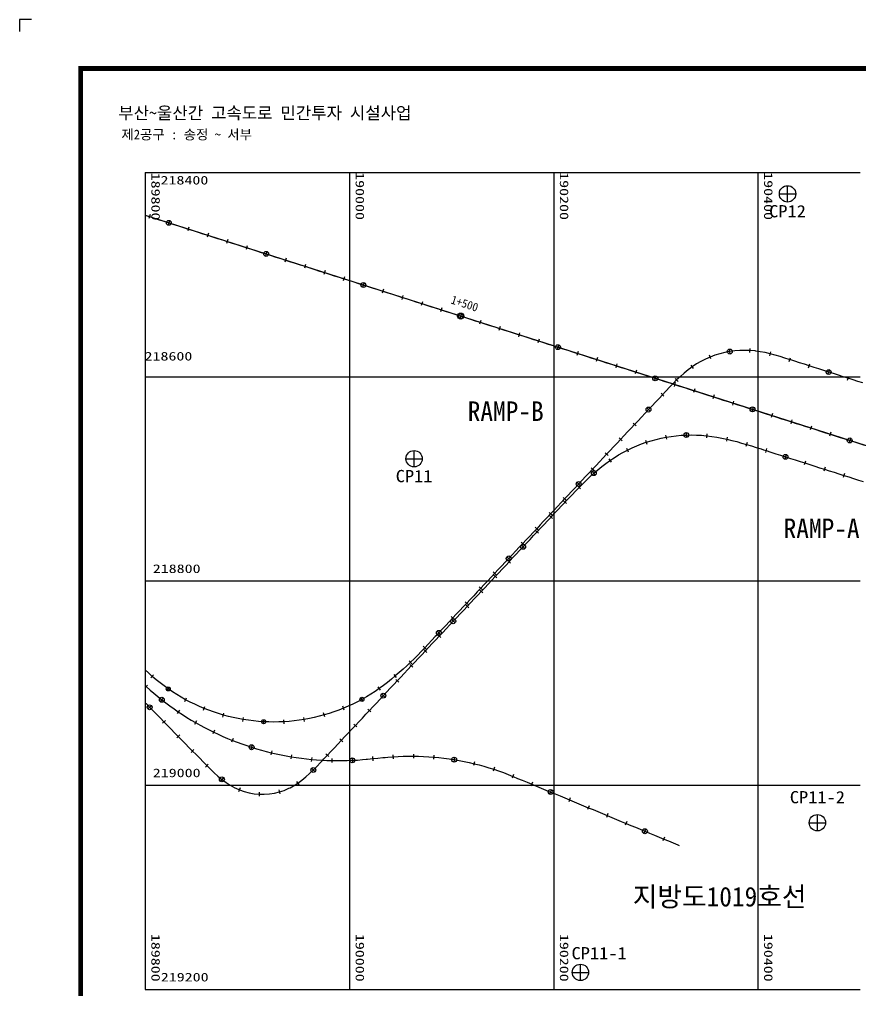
# Model space of a CAD drawing. Header units: millimetres. Extents: x 3683 to 4524, y 883 to 1477.
# Drawn here: x 3683.2 to 4026, y 1081.4 to 1477.3 of the extents above; entities that cross this region are included whole.
import ezdxf
from ezdxf.enums import TextEntityAlignment as Align

# ---------------------------------------------------------------- set-up
doc = ezdxf.new("R2010")
doc.units = ezdxf.units.MM
for name, color, linetype in [('CA-ALGN-CNTL', 2, 'Continuous'), ('CA-ALGN-STSM', 2, 'Continuous'), ('CA-ALGN-TEXT', 3, 'Continuous'), ('CA-TEXT', 3, 'Continuous'), ('CV-GRID-LINE', 1, 'Continuous'), ('CV-GRID-TEXT', 4, 'Continuous'), ('CV-MASR-TEXT', 3, 'Continuous'), ('CV-SURV-SYMB', 3, 'Continuous'), ('CV-SURV-TEXT', 3, 'Continuous'), ('CX-BORD', 3, 'Continuous'), ('CX-BORD-LIN1', 4, 'Continuous'), ('CX-BORD-LIN2', 3, 'Continuous'), ('CX-BORD-TEX2', 7, 'Continuous'), ('CX-BORD-TEX3', 6, 'Continuous'), ('CX-MISC', 2, 'Continuous')]:
    doc.layers.add(name, color=color, linetype=linetype)
doc.styles.add('RP2', font='DotumChe.ttf')
doc.styles.add('SEKO', font='DotumChe.ttf')
doc.styles.add('TB_TEXT', font='DotumChe.ttf')
doc.styles.add('TB_WBTXT', font='H2GTRE.TTF')
doc.styles.add('TB_WMTXT', font='DotumChe.ttf')

# ---------------------------------------------------------------- blocks, each defined once
blk = doc.blocks.new('CXBLKA1-KHCA')
at = {"layer": 'CX-BORD-LIN1', "const_width": 2}
blk.add_lwpolyline([(796, 0), (0, 0), (0, 554), (796, 554)], close=True, dxfattribs=at)
at = {"layer": 'CX-MISC'}
blk.add_lwpolyline([(-20, 574), (-25, 574), (-25, 569)], dxfattribs=at)
at = {"layer": 'CX-BORD-LIN1', "style": 'TB_TEXT'}
for tag, height, p in [('TR_RNUM4', 3, (285.11, 26.64)), ('TR_RDAT4', 3.5, (317.5, 27)), ('TR_DGN4', 3.5, (459.12, 27)), ('TR_CHK4', 3.5, (499.12, 27)), ('TR_APP4', 3.5, (539.12, 27)), ('TR_RNUM3', 3, (285.11, 20.64)), ('TR_RDAT3', 3.5, (317.5, 21)), ('TR_DGN3', 3.5, (459.12, 21)), ('TR_CHK3', 3.5, (499.12, 21)), ('TR_APP3', 3.5, (539.12, 21)), ('TR_RNUM2', 3, (285.11, 14.64)), ('TR_RDAT2', 3.5, (317.5, 15)), ('TR_DGN2', 3.5, (459.12, 15)), ('TR_CHK2', 3.5, (499.12, 15)), ('TR_APP2', 3.5, (539.12, 15)), ('TR_RNUM1', 3, (285.11, 8.64)), ('TR_RDAT1', 3.5, (317.5, 9)), ('TR_DGN1', 3.5, (459.12, 9)), ('TR_CHK1', 3.5, (499.12, 9)), ('TR_APP1', 3.5, (539.12, 9))]:
    blk.add_attdef(tag, text='', height=height, dxfattribs=at).set_placement(p, align=Align.MIDDLE_CENTER)
for tag, p in [('TR_RCON4', (342.3, 27)), ('TR_RCON3', (342.3, 21)), ('TR_RCON2', (342.3, 15)), ('TR_RCON1', (342.3, 9))]:
    blk.add_attdef(tag, text='', height=3.5, dxfattribs=at).set_placement(p, align=Align.MIDDLE_LEFT)
at = {"layer": 'CX-BORD-LIN2', "style": 'TB_TEXT'}
blk.add_attdef('TD_VERSION', text='', height=3, rotation=90, dxfattribs=at).set_placement((800.5, 48.01), align=Align.MIDDLE_CENTER)
at = {"layer": 'CX-BORD-TEX2', "style": 'TB_WMTXT'}
for tag, height, p in [('TB_CNAME', 5, (15.34, 531.83)), ('TB_CSCOP', 4, (16.63, 523.83))]:
    blk.add_attdef(tag, text='', height=height, dxfattribs=at).set_placement(p, align=Align.BOTTOM_LEFT)
at = {"layer": 'CX-BORD-TEX2', "style": 'TB_WBTXT'}
for tag, height, p in [('TB_MTITIL', 10, (398, 533.33)), ('TB_STITL', 7, (398, 518.33))]:
    blk.add_attdef(tag, text='', height=height, dxfattribs=at).set_placement(p, align=Align.MIDDLE_CENTER)
at = {"layer": 'CX-BORD-TEX3', "style": 'TB_TEXT'}
for tag, height, p in [('TD_DCOMP', 4.5, (217.5, 25)), ('TD_CSECT', 4.5, (611, 25)), ('TD_CDIST', 4.5, (656, 25)), ('TD_DNAME_TOP', 4.5, (755, 25)), ('TD_DNAME_MAIN', 4.5, (755, 19.01)), ('TD_CCOMP', 4.5, (217.5, 15)), ('TD_HSCAL', 4.5, (626.7, 15.24)), ('TD_VSCAL', 4.5, (655.78, 15.24)), ('TD_DNAME_BOT', 3, (755, 13.65)), ('TD_CNAME', 5, (65, 5.75)), ('TD_FIELD', 4.5, (182.5, 5.53)), ('TD_CSTEP', 4.5, (253.24, 5.53)), ('TD_DWGCODE', 4.5, (641, 5.39)), ('TD_DWGNO', 4.5, (755, 5.39))]:
    blk.add_attdef(tag, text='', height=height, dxfattribs=at).set_placement(p, align=Align.MIDDLE_CENTER)

msp = doc.modelspace()

# ---------------------------------------------------------------- linework, layer by layer
at = {"layer": 'CA-ALGN-CNTL', "linetype": 'Continuous'}
msp.add_line((3734.56, 1397.39), (4484.56, 1157.65), dxfattribs=at)
at = {"layer": 'CA-ALGN-CNTL'}
for points in [[(3734.56, 1397.39), (3736.25, 1396.86), (3738.23, 1396.22), (3740.22, 1395.59), (3742.2, 1394.95), (3744.18, 1394.32), (3746.17, 1393.68), (3748.15, 1393.05), (3750.14, 1392.42), (3752.12, 1391.78), (3754.11, 1391.15), (3756.09, 1390.51), (3758.08, 1389.88), (3760.06, 1389.24), (3762.04, 1388.61), (3764.03, 1387.97), (3766.01, 1387.34), (3768, 1386.71), (3769.98, 1386.07), (3771.97, 1385.44), (3773.95, 1384.8), (3775.94, 1384.17), (3777.92, 1383.53), (3779.9, 1382.9), (3781.89, 1382.27), (3783.87, 1381.63), (3785.86, 1381), (3787.84, 1380.36), (3789.83, 1379.73), (3791.81, 1379.09), (3793.79, 1378.46), (3795.78, 1377.83), (3797.76, 1377.19), (3799.75, 1376.56), (3801.73, 1375.92), (3803.72, 1375.29), (3805.7, 1374.65), (3807.69, 1374.02), (3809.67, 1373.39), (3811.65, 1372.75), (3813.64, 1372.12), (3815.62, 1371.48), (3817.61, 1370.85), (3819.59, 1370.21), (3821.58, 1369.58), (3823.56, 1368.94), (3825.55, 1368.31), (3827.53, 1367.68), (3829.51, 1367.04), (3831.5, 1366.41), (3833.48, 1365.77), (3835.47, 1365.14), (3837.45, 1364.5), (3839.44, 1363.87), (3841.42, 1363.24), (3843.41, 1362.6), (3845.39, 1361.97), (3847.37, 1361.33), (3849.36, 1360.7), (3851.34, 1360.06), (3853.33, 1359.43), (3855.31, 1358.8), (3857.3, 1358.16), (3859.28, 1357.53), (3861.26, 1356.89), (3863.25, 1356.26), (3865.23, 1355.62), (3867.22, 1354.99), (3869.2, 1354.36), (3871.19, 1353.72), (3873.17, 1353.09), (3875.16, 1352.45), (3877.14, 1351.82), (3879.12, 1351.18), (3881.11, 1350.55), (3883.09, 1349.91), (3885.08, 1349.28), (3887.06, 1348.65), (3889.05, 1348.01), (3891.03, 1347.38), (3893.02, 1346.74), (3895, 1346.11), (3896.98, 1345.47), (3898.97, 1344.84), (3900.95, 1344.21), (3902.94, 1343.57), (3904.92, 1342.94), (3906.91, 1342.3), (3908.89, 1341.67), (3910.88, 1341.03), (3912.86, 1340.4), (3914.84, 1339.77), (3916.83, 1339.13), (3918.81, 1338.5), (3920.8, 1337.86), (3922.78, 1337.23), (3924.77, 1336.59), (3926.75, 1335.96), (3928.73, 1335.33), (3930.72, 1334.69), (3932.7, 1334.06), (3934.69, 1333.42), (3936.67, 1332.79), (3938.66, 1332.15), (3940.64, 1331.52), (3942.63, 1330.88), (3944.61, 1330.25), (3946.59, 1329.62), (3948.58, 1328.98), (3950.56, 1328.35), (3952.55, 1327.71), (3954.53, 1327.08), (3956.52, 1326.44), (3958.5, 1325.81), (3960.49, 1325.18), (3962.47, 1324.54), (3964.45, 1323.91), (3966.44, 1323.27), (3968.42, 1322.64), (3970.41, 1322), (3972.39, 1321.37), (3974.38, 1320.74), (3976.36, 1320.1), (3978.35, 1319.47), (3980.33, 1318.83), (3982.31, 1318.2), (3984.3, 1317.56), (3986.28, 1316.93), (3988.27, 1316.29), (3990.25, 1315.66), (3992.24, 1315.03), (3994.22, 1314.39), (3996.21, 1313.76), (3998.19, 1313.12), (4000.17, 1312.49), (4002.16, 1311.85), (4004.14, 1311.22), (4006.13, 1310.59), (4008.11, 1309.95), (4010.1, 1309.32), (4012.08, 1308.68), (4014.06, 1308.05), (4016.05, 1307.41), (4018.03, 1306.78), (4020.02, 1306.15), (4022, 1305.51), (4023.99, 1304.88), (4025.97, 1304.24), (4027.96, 1303.61)], [(4027.31, 1328.97), (4025.33, 1329.6), (4023.34, 1330.24), (4021.36, 1330.87), (4019.38, 1331.5), (4017.39, 1332.14), (4015.41, 1332.77), (4013.42, 1333.41), (4011.44, 1334.04), (4009.45, 1334.68), (4007.47, 1335.31), (4005.48, 1335.94), (4003.5, 1336.58), (4001.52, 1337.21), (3999.53, 1337.85), (3997.55, 1338.48), (3997.27, 1338.57), (3995.56, 1339.11), (3993.57, 1339.73), (3991.57, 1340.32), (3989.56, 1340.86), (3987.53, 1341.34), (3985.49, 1341.73), (3983.71, 1341.99), (3983.43, 1342.03), (3981.35, 1342.21), (3979.27, 1342.27), (3977.19, 1342.22), (3975.11, 1342.06), (3973.05, 1341.78), (3971, 1341.38), (3968.98, 1340.88), (3966.99, 1340.26), (3965.04, 1339.53), (3963.13, 1338.69), (3961.27, 1337.75), (3959.47, 1336.71), (3957.73, 1335.57), (3957.03, 1335.07), (3956.05, 1334.34), (3954.44, 1333.02), (3952.88, 1331.63), (3951.37, 1330.19), (3949.9, 1328.72), (3948.46, 1327.21), (3947.03, 1325.7), (3946.84, 1325.5), (3945.6, 1324.18), (3944.18, 1322.66), (3942.75, 1321.14), (3941.33, 1319.62), (3939.9, 1318.11), (3938.47, 1316.59), (3937.05, 1315.07), (3935.62, 1313.55), (3934.19, 1312.03), (3932.77, 1310.51), (3931.34, 1308.99), (3929.92, 1307.48), (3928.49, 1305.96), (3927.06, 1304.44), (3925.64, 1302.92), (3924.21, 1301.4), (3922.79, 1299.88), (3921.36, 1298.36), (3919.93, 1296.84), (3918.51, 1295.33), (3917.08, 1293.81), (3915.65, 1292.29), (3914.23, 1290.77), (3912.8, 1289.25), (3911.38, 1287.73), (3909.95, 1286.21), (3908.52, 1284.7), (3907.1, 1283.18), (3905.67, 1281.66), (3904.24, 1280.14), (3902.82, 1278.62), (3901.39, 1277.1), (3899.97, 1275.58), (3898.54, 1274.07), (3897.11, 1272.55), (3895.69, 1271.03), (3894.26, 1269.51), (3892.84, 1267.99), (3891.41, 1266.47), (3889.98, 1264.95), (3888.56, 1263.43), (3887.13, 1261.92), (3885.7, 1260.4), (3884.28, 1258.88), (3882.85, 1257.36), (3881.43, 1255.84), (3880, 1254.32), (3878.57, 1252.8), (3877.15, 1251.29), (3875.72, 1249.77), (3874.29, 1248.25), (3872.87, 1246.73), (3871.44, 1245.21), (3870.02, 1243.69), (3868.59, 1242.17), (3867.16, 1240.65), (3865.74, 1239.14), (3864.31, 1237.62), (3862.89, 1236.1), (3861.46, 1234.58), (3860.03, 1233.06), (3858.61, 1231.54), (3857.18, 1230.02), (3855.75, 1228.51), (3854.33, 1226.99), (3853.38, 1225.98), (3852.9, 1225.47), (3851.48, 1223.95), (3850.04, 1222.44), (3848.61, 1220.93), (3847.16, 1219.43), (3845.71, 1217.94), (3844.23, 1216.46), (3842.75, 1215), (3841.24, 1213.56), (3839.72, 1212.14), (3838.17, 1210.75), (3836.59, 1209.39), (3834.99, 1208.05), (3833.37, 1206.75), (3831.71, 1205.49), (3830.02, 1204.27), (3828.88, 1203.49), (3828.3, 1203.1), (3826.55, 1201.97), (3824.76, 1200.89), (3822.95, 1199.86), (3821.11, 1198.89), (3819.25, 1197.96), (3817.35, 1197.09), (3815.44, 1196.27), (3813.5, 1195.5), (3811.54, 1194.79), (3809.57, 1194.13), (3807.57, 1193.53), (3805.56, 1192.98), (3803.54, 1192.49), (3801.5, 1192.06), (3799.45, 1191.68), (3797.39, 1191.36), (3795.33, 1191.09), (3793.25, 1190.89), (3791.18, 1190.74), (3789.1, 1190.65), (3787.01, 1190.61), (3784.93, 1190.64), (3782.85, 1190.72), (3780.77, 1190.86), (3778.7, 1191.06), (3776.63, 1191.32), (3774.57, 1191.63), (3772.52, 1192), (3770.48, 1192.43), (3768.45, 1192.91), (3766.44, 1193.45), (3764.44, 1194.05), (3762.46, 1194.7), (3760.5, 1195.4), (3758.56, 1196.16), (3756.65, 1196.97), (3754.75, 1197.84), (3752.88, 1198.76), (3751.04, 1199.73), (3749.22, 1200.75), (3747.44, 1201.82), (3745.68, 1202.94), (3743.95, 1204.11), (3742.26, 1205.32), (3740.6, 1206.59), (3738.98, 1207.89), (3737.4, 1209.25), (3735.85, 1210.64), (3734.56, 1211.87)], [(3734.56, 1198.45), (3734.88, 1198.12), (3736.34, 1196.63), (3737.8, 1195.15), (3739.26, 1193.66), (3740.72, 1192.17), (3742.18, 1190.68), (3743.63, 1189.2), (3745.09, 1187.71), (3746.55, 1186.22), (3748.01, 1184.73), (3749.47, 1183.25), (3750.93, 1181.76), (3752.39, 1180.27), (3753.84, 1178.78), (3755.3, 1177.3), (3756.76, 1175.81), (3758.12, 1174.42), (3758.22, 1174.32), (3759.68, 1172.84), (3761.16, 1171.37), (3762.67, 1169.93), (3764.22, 1168.54), (3765.82, 1167.21), (3767.5, 1165.97), (3769.24, 1164.83), (3771.06, 1163.81), (3771.55, 1163.57), (3772.95, 1162.95), (3774.91, 1162.24), (3776.92, 1161.71), (3778.97, 1161.34), (3781.05, 1161.14), (3783.13, 1161.11), (3785.21, 1161.26), (3787.27, 1161.58), (3789.29, 1162.08), (3791.27, 1162.73), (3793.18, 1163.56), (3793.69, 1163.81), (3795.02, 1164.53), (3796.78, 1165.64), (3798.46, 1166.87), (3800.08, 1168.19), (3801.62, 1169.58), (3803.12, 1171.03), (3804.58, 1172.52), (3806.02, 1174.03), (3806.89, 1174.95), (3807.45, 1175.54), (3808.87, 1177.06), (3810.3, 1178.58), (3811.72, 1180.1), (3813.15, 1181.62), (3814.58, 1183.14), (3816, 1184.66), (3817.43, 1186.17), (3818.86, 1187.69), (3820.28, 1189.21), (3821.71, 1190.73), (3823.13, 1192.25), (3824.56, 1193.77), (3825.99, 1195.29), (3827.41, 1196.8), (3828.84, 1198.32), (3830.27, 1199.84), (3831.69, 1201.36), (3833.12, 1202.88), (3834.54, 1204.4), (3835.97, 1205.92), (3837.4, 1207.44), (3838.82, 1208.95), (3840.25, 1210.47), (3841.67, 1211.99), (3843.1, 1213.51), (3844.53, 1215.03), (3845.95, 1216.55), (3847.38, 1218.07), (3848.81, 1219.58), (3850.23, 1221.1), (3851.66, 1222.62), (3853.08, 1224.14), (3854.51, 1225.66), (3855.94, 1227.18), (3857.36, 1228.7), (3858.79, 1230.21), (3860.22, 1231.73), (3861.64, 1233.25), (3863.07, 1234.77), (3864.49, 1236.29), (3865.92, 1237.81), (3867.35, 1239.33), (3868.77, 1240.85), (3870.2, 1242.36), (3871.62, 1243.88), (3873.05, 1245.4), (3874.48, 1246.92), (3875.9, 1248.44), (3877.33, 1249.96), (3878.76, 1251.48), (3880.18, 1252.99), (3881.61, 1254.51), (3883.03, 1256.03), (3884.46, 1257.55), (3885.89, 1259.07), (3887.31, 1260.59), (3888.74, 1262.11), (3890.16, 1263.63), (3891.59, 1265.14), (3893.02, 1266.66), (3894.44, 1268.18), (3895.87, 1269.7), (3897.3, 1271.22), (3898.72, 1272.74), (3900.15, 1274.26), (3901.57, 1275.77), (3903, 1277.29), (3904.43, 1278.81), (3905.85, 1280.33), (3906.36, 1280.87), (3907.28, 1281.85), (3908.71, 1283.36), (3910.15, 1284.87), (3911.6, 1286.37), (3913.06, 1287.85), (3914.55, 1289.31), (3916.06, 1290.74), (3917.6, 1292.14), (3919.18, 1293.51), (3920.79, 1294.83), (3922.43, 1296.1), (3924, 1297.24), (3924.12, 1297.32), (3925.85, 1298.48), (3927.63, 1299.58), (3929.44, 1300.61), (3931.28, 1301.58), (3933.16, 1302.48), (3935.07, 1303.31), (3937.01, 1304.07), (3938.97, 1304.77), (3940.96, 1305.39), (3942.97, 1305.94), (3945, 1306.42), (3947.04, 1306.83), (3949.09, 1307.16), (3951.16, 1307.43), (3953.24, 1307.61), (3955.32, 1307.72), (3957.4, 1307.76), (3959.48, 1307.73), (3961.56, 1307.62), (3963.41, 1307.46), (3963.64, 1307.43), (3965.7, 1307.17), (3967.76, 1306.85), (3969.81, 1306.47), (3971.85, 1306.03), (3973.87, 1305.54), (3975.89, 1305.02), (3977.9, 1304.46), (3979.9, 1303.88), (3981.89, 1303.27), (3983.88, 1302.65), (3985.86, 1302.02), (3986.78, 1301.72), (3987.85, 1301.38), (3989.83, 1300.75), (3991.82, 1300.11), (3993.8, 1299.48), (3995.78, 1298.84), (3997.77, 1298.21), (3999.75, 1297.58), (4001.74, 1296.94), (4003.72, 1296.31), (4005.71, 1295.67), (4007.69, 1295.04), (4009.68, 1294.4), (4011.66, 1293.77), (4013.64, 1293.14), (4015.63, 1292.5), (4017.61, 1291.87), (4019.6, 1291.23), (4021.58, 1290.6), (4023.57, 1289.96), (4025.55, 1289.33), (4027.54, 1288.69)], [(3734.56, 1205.4), (3734.93, 1205.06), (3736.49, 1203.67), (3738.07, 1202.32), (3739.67, 1200.99), (3741.3, 1199.69), (3742.95, 1198.42), (3744.62, 1197.18), (3746.32, 1195.96), (3748.04, 1194.78), (3749.77, 1193.63), (3751.53, 1192.52), (3753.31, 1191.43), (3755.1, 1190.37), (3756.92, 1189.35), (3758.75, 1188.36), (3760.6, 1187.41), (3762.47, 1186.48), (3764.35, 1185.59), (3766.25, 1184.73), (3768.17, 1183.91), (3770.1, 1183.12), (3772.04, 1182.37), (3773.99, 1181.65), (3775.96, 1180.97), (3777.94, 1180.32), (3779.93, 1179.7), (3781.93, 1179.13), (3783.94, 1178.59), (3785.97, 1178.08), (3788, 1177.61), (3790.03, 1177.18), (3792.08, 1176.78), (3794.13, 1176.42), (3796.19, 1176.1), (3798.25, 1175.81), (3800.32, 1175.56), (3802.39, 1175.35), (3804.47, 1175.17), (3806.55, 1175.03), (3808.63, 1174.93), (3810.71, 1174.87), (3812.79, 1174.84), (3814.88, 1174.85), (3816.96, 1174.9), (3819.04, 1174.98), (3821.12, 1175.1), (3823.2, 1175.26), (3824.72, 1175.4), (3825.27, 1175.46), (3827.35, 1175.66), (3829.42, 1175.86), (3831.49, 1176.07), (3832.45, 1176.16), (3833.57, 1176.27), (3835.64, 1176.43), (3837.72, 1176.55), (3839.8, 1176.64), (3841.89, 1176.68), (3843.97, 1176.68), (3846.05, 1176.65), (3848.14, 1176.57), (3850.22, 1176.45), (3852.29, 1176.29), (3854.37, 1176.1), (3856.44, 1175.86), (3858.5, 1175.58), (3860.56, 1175.27), (3862.61, 1174.91), (3864.66, 1174.52), (3866.7, 1174.08), (3868.72, 1173.61), (3870.74, 1173.09), (3872.75, 1172.54), (3874.75, 1171.95), (3876.74, 1171.32), (3878.71, 1170.66), (3880.67, 1169.95), (3882.62, 1169.21), (3884.55, 1168.43), (3884.64, 1168.4), (3886.47, 1167.63), (3888.4, 1166.84), (3890.32, 1166.04), (3892.25, 1165.24), (3894.17, 1164.44), (3896.09, 1163.64), (3898.02, 1162.84), (3899.94, 1162.04), (3901.87, 1161.24), (3903.79, 1160.44), (3905.71, 1159.64), (3907.64, 1158.84), (3909.56, 1158.04), (3911.49, 1157.24), (3913.41, 1156.44), (3915.33, 1155.64), (3917.26, 1154.85), (3919.18, 1154.05), (3921.1, 1153.25), (3923.03, 1152.45), (3924.95, 1151.65), (3926.88, 1150.85), (3928.8, 1150.05), (3930.72, 1149.25), (3932.65, 1148.45), (3934.57, 1147.65), (3936.5, 1146.85), (3938.42, 1146.05), (3940.34, 1145.25), (3942.27, 1144.45), (3944.19, 1143.66), (3946.12, 1142.86), (3948.04, 1142.06), (3949.96, 1141.26), (3951.89, 1140.46), (3952.34, 1140.27)]]:
    msp.add_lwpolyline(points, dxfattribs=at)
at = {"layer": 'CA-ALGN-STSM', "linetype": 'Continuous'}
for p, q in [((3736.5, 1397.65), (3735.99, 1396.06)), ((3744.49, 1395.27), (3743.88, 1393.37)), ((3752.38, 1392.57), (3751.87, 1390.99)), ((3760.31, 1390.04), (3759.81, 1388.45)), ((3768.25, 1387.5), (3767.74, 1385.91)), ((3776.19, 1384.96), (3775.68, 1383.38)), ((3784.18, 1382.58), (3783.57, 1380.68)), ((3792.06, 1379.89), (3791.56, 1378.3)), ((3800, 1377.35), (3799.49, 1375.76)), ((3807.94, 1374.81), (3807.43, 1373.23)), ((3815.88, 1372.28), (3815.37, 1370.69)), ((3823.87, 1369.9), (3823.26, 1367.99)), ((3831.75, 1367.2), (3831.24, 1365.61)), ((3839.69, 1364.66), (3839.18, 1363.08)), ((3847.63, 1362.13), (3847.12, 1360.54)), ((3855.57, 1359.59), (3855.06, 1358)), ((3863.55, 1357.21), (3862.94, 1355.31)), ((3871.44, 1354.51), (3870.93, 1352.93)), ((3879.38, 1351.98), (3878.87, 1350.39)), ((3887.32, 1349.44), (3886.81, 1347.85)), ((3895.25, 1346.9), (3894.75, 1345.31)), ((3903.24, 1344.52), (3902.63, 1342.62)), ((3973.21, 1340.79), (3972.88, 1342.76)), ((3981.3, 1341.38), (3981.4, 1343.04)), ((3911.13, 1341.83), (3910.62, 1340.24)), ((3919.07, 1339.29), (3918.56, 1337.7)), ((3965.35, 1338.76), (3964.73, 1340.3)), ((3989.36, 1340.05), (3989.77, 1341.67)), ((3997.29, 1337.69), (3997.8, 1339.28)), ((3927, 1336.75), (3926.5, 1335.17)), ((3934.94, 1334.22), (3934.43, 1332.63)), ((3958.2, 1334.89), (3957.25, 1336.26)), ((4005.23, 1335.15), (4005.74, 1336.74)), ((4013.12, 1332.45), (4013.73, 1334.36)), ((3942.93, 1331.84), (3942.32, 1329.93)), ((3951.96, 1329.6), (3950.79, 1330.79)), ((4021.11, 1330.08), (4021.61, 1331.66)), ((3950.82, 1329.14), (3950.31, 1327.55)), ((3958.75, 1326.6), (3958.25, 1325.02)), ((3946.21, 1323.61), (3945, 1324.75)), ((3966.69, 1324.07), (3966.19, 1322.48)), ((3940.63, 1317.42), (3939.17, 1318.79)), ((3974.63, 1321.53), (3974.12, 1319.94)), ((3982.62, 1319.15), (3982.01, 1317.25)), ((3990.51, 1316.45), (3990, 1314.87)), ((3934.8, 1311.46), (3933.59, 1312.6)), ((3998.44, 1313.92), (3997.94, 1312.33)), ((4006.38, 1311.38), (4005.87, 1309.79)), ((3929.1, 1305.39), (3927.88, 1306.53)), ((3946.89, 1307.65), (3947.19, 1306.01)), ((3955.28, 1308.72), (3955.35, 1306.73)), ((3963.73, 1308.26), (3963.55, 1306.6)), ((3972.03, 1306.84), (3971.66, 1305.22)), ((4014.32, 1308.84), (4013.81, 1307.25)), ((3938.71, 1305.56), (3939.24, 1303.98)), ((3980.14, 1304.67), (3979.66, 1303.08)), ((4022.31, 1306.46), (4021.7, 1304.56)), ((3923.39, 1299.31), (3922.18, 1300.45)), ((3930.91, 1302.32), (3931.65, 1300.83)), ((3988.1, 1302.18), (3987.59, 1300.59)), ((3996.09, 1299.8), (3995.48, 1297.89)), ((3923.65, 1298.01), (3924.6, 1296.64)), ((4003.98, 1297.1), (4003.47, 1295.51)), ((3917.69, 1293.24), (3916.47, 1294.38)), ((3916.94, 1292.89), (3918.27, 1291.4)), ((4011.91, 1294.56), (4011.41, 1292.98)), ((4019.85, 1292.03), (4019.34, 1290.44)), ((3912.1, 1287.05), (3910.65, 1288.42)), ((3911, 1286.95), (3912.19, 1285.79)), ((3906.28, 1281.09), (3905.06, 1282.23)), ((3905.25, 1280.9), (3906.46, 1279.76)), ((3900.57, 1275.01), (3899.36, 1276.15)), ((3899.54, 1274.83), (3900.76, 1273.69)), ((3894.87, 1268.94), (3893.65, 1270.08)), ((3893.84, 1268.75), (3895.05, 1267.61)), ((3889.16, 1262.86), (3887.95, 1264)), ((3888.01, 1262.79), (3889.47, 1261.42)), ((3883.58, 1256.68), (3882.12, 1258.04)), ((3882.43, 1256.6), (3883.64, 1255.46)), ((3877.75, 1250.71), (3876.54, 1251.86)), ((3876.72, 1250.53), (3877.94, 1249.39)), ((3872.05, 1244.64), (3870.84, 1245.78)), ((3871.02, 1244.45), (3872.23, 1243.31)), ((3866.35, 1238.57), (3865.13, 1239.71)), ((3865.31, 1238.38), (3866.53, 1237.24)), ((3860.64, 1232.49), (3859.43, 1233.63)), ((3859.49, 1232.42), (3860.94, 1231.05)), ((3855.06, 1226.3), (3853.6, 1227.67)), ((3853.9, 1226.23), (3855.12, 1225.09)), ((3849.21, 1220.35), (3848.01, 1221.5)), ((3848.2, 1220.15), (3849.41, 1219.01)), ((3843.33, 1214.4), (3842.17, 1215.6)), ((3842.49, 1214.08), (3843.71, 1212.94)), ((3736.85, 1208.62), (3737.95, 1209.87)), ((3837.13, 1208.75), (3836.05, 1210.02)), ((3836.79, 1208.01), (3838, 1206.86)), ((3735.49, 1205.68), (3734.56, 1204.65)), ((3743.48, 1203.42), (3744.43, 1204.79)), ((3830.5, 1203.59), (3829.54, 1204.95)), ((3741.92, 1200.47), (3740.68, 1198.9)), ((3750.64, 1199), (3751.44, 1200.46)), ((3823.35, 1199.13), (3822.55, 1200.59)), ((3830.96, 1202.05), (3832.42, 1200.68)), ((3737.06, 1197.33), (3735.63, 1195.93)), ((3758.25, 1195.39), (3758.88, 1196.93)), ((3815.76, 1195.5), (3815.12, 1197.04)), ((3825.38, 1195.86), (3826.59, 1194.72)), ((3748.5, 1195.47), (3747.57, 1194.09)), ((3766.21, 1192.65), (3766.67, 1194.25)), ((3774.43, 1190.81), (3774.7, 1192.45)), ((3799.59, 1190.86), (3799.31, 1192.5)), ((3807.8, 1192.73), (3807.34, 1194.33)), ((3742.77, 1191.27), (3741.58, 1190.1)), ((3755.52, 1191.1), (3754.69, 1189.65)), ((3782.8, 1189.89), (3782.89, 1191.55)), ((3791.22, 1189.91), (3791.13, 1191.57)), ((3819.67, 1189.78), (3820.89, 1188.64)), ((3748.61, 1185.32), (3747.42, 1184.15)), ((3762.83, 1187.23), (3762.11, 1185.73)), ((3770.4, 1183.9), (3769.79, 1182.35)), ((3778.24, 1181.27), (3777.64, 1179.36)), ((3813.97, 1183.71), (3815.18, 1182.57)), ((3754.44, 1179.37), (3753.25, 1178.2)), ((3786.16, 1178.89), (3785.77, 1177.27)), ((3794.27, 1177.24), (3793.99, 1175.6)), ((3802.47, 1176.18), (3802.31, 1174.52)), ((3808.27, 1177.63), (3809.48, 1176.49)), ((3818.99, 1175.98), (3819.09, 1173.98)), ((3827.26, 1176.49), (3827.43, 1174.83)), ((3835.59, 1177.26), (3835.7, 1175.6)), ((3843.98, 1177.52), (3843.96, 1175.85)), ((3852.36, 1177.12), (3852.22, 1175.46)), ((3860.72, 1176.25), (3860.4, 1174.28)), ((3760.27, 1173.42), (3759.09, 1172.25)), ((3810.73, 1175.7), (3810.69, 1174.03)), ((3868.92, 1174.42), (3868.53, 1172.8)), ((3877, 1172.12), (3876.48, 1170.53)), ((3766.44, 1168), (3765.21, 1166.43)), ((3802.42, 1171.74), (3803.83, 1170.32)), ((3884.87, 1169.2), (3884.23, 1167.66)), ((3796.31, 1166.33), (3797.25, 1164.96)), ((3892.57, 1166.01), (3891.93, 1164.47)), ((3773.27, 1163.72), (3772.64, 1162.18)), ((3781.09, 1161.97), (3781, 1160.31)), ((3789.06, 1162.88), (3789.52, 1161.28)), ((3900.33, 1162.96), (3899.56, 1161.12)), ((3907.96, 1159.61), (3907.32, 1158.07)), ((3915.65, 1156.41), (3915.01, 1154.88)), ((3923.35, 1153.22), (3922.71, 1151.68)), ((3931.04, 1150.02), (3930.4, 1148.48)), ((3938.8, 1146.98), (3938.04, 1145.13)), ((3946.44, 1143.63), (3945.8, 1142.09))]:
    msp.add_line(p, q, dxfattribs=at)
for centre, radius in [((3744.18, 1394.32), 1), ((3783.87, 1381.63), 1), ((3823.56, 1368.94), 1), ((3863.25, 1356.26), 1.25), ((3863.25, 1356.26), 1), ((3902.94, 1343.57), 1), ((3973.05, 1341.78), 1), ((4013.42, 1333.41), 1), ((3942.63, 1330.88), 1), ((3939.9, 1318.11), 1), ((3982.31, 1318.2), 1), ((3955.32, 1307.72), 1), ((4022, 1305.51), 1), ((3995.78, 1298.84), 1), ((3917.6, 1292.14), 1), ((3911.38, 1287.73), 1), ((3888.74, 1262.11), 1), ((3882.85, 1257.36), 1), ((3860.22, 1231.73), 1), ((3854.33, 1226.99), 1), ((3743.95, 1204.11), 0.833), ((3741.3, 1199.69), 1), ((3822.95, 1199.86), 0.833), ((3831.69, 1201.36), 1), ((3736.34, 1196.63), 1), ((3782.85, 1190.72), 0.833), ((3777.94, 1180.32), 1), ((3819.04, 1174.98), 1), ((3860.56, 1175.27), 1), ((3803.12, 1171.03), 1), ((3765.82, 1167.21), 1), ((3899.94, 1162.04), 1), ((3938.42, 1146.05), 1)]:
    msp.add_circle(centre, radius, dxfattribs=at)
at = {"layer": 'CV-GRID-LINE', "linetype": 'Continuous'}
for p, q in [((3734.56, 1414.85), (3734.56, 1373.19)), ((3734.56, 1414.85), (3776.23, 1414.85)), ((3734.56, 1414.85), (3734.56, 1373.19)), ((3734.56, 1414.85), (3776.23, 1414.85)), ((3776.23, 1414.85), (3817.89, 1414.85)), ((3776.23, 1414.85), (3817.89, 1414.85)), ((3817.89, 1414.85), (3817.89, 1373.19)), ((3817.89, 1414.85), (3859.56, 1414.85)), ((3817.89, 1414.85), (3817.89, 1373.19)), ((3817.89, 1414.85), (3859.56, 1414.85)), ((3859.56, 1414.85), (3901.23, 1414.85)), ((3859.56, 1414.85), (3901.23, 1414.85)), ((3901.23, 1414.85), (3901.23, 1373.19)), ((3901.23, 1414.85), (3942.89, 1414.85)), ((3901.23, 1414.85), (3901.23, 1373.19)), ((3901.23, 1414.85), (3942.89, 1414.85)), ((3942.89, 1414.85), (3984.56, 1414.85)), ((3942.89, 1414.85), (3984.56, 1414.85)), ((3984.56, 1414.85), (3984.56, 1373.19)), ((3984.56, 1414.85), (4026.23, 1414.85)), ((3984.56, 1414.85), (3984.56, 1373.19)), ((3984.56, 1414.85), (4026.23, 1414.85)), ((3734.56, 1373.19), (3734.56, 1331.52)), ((3734.56, 1373.19), (3734.56, 1331.52)), ((3734.56, 1373.19), (3734.56, 1331.52)), ((3734.56, 1373.19), (3734.56, 1331.52)), ((3817.89, 1373.19), (3817.89, 1331.52)), ((3817.89, 1373.19), (3817.89, 1331.52)), ((3817.89, 1373.19), (3817.89, 1331.52)), ((3817.89, 1373.19), (3817.89, 1331.52)), ((3901.23, 1373.19), (3901.23, 1331.52)), ((3901.23, 1373.19), (3901.23, 1331.52)), ((3901.23, 1373.19), (3901.23, 1331.52)), ((3901.23, 1373.19), (3901.23, 1331.52)), ((3984.56, 1373.19), (3984.56, 1331.52)), ((3984.56, 1373.19), (3984.56, 1331.52)), ((3984.56, 1373.19), (3984.56, 1331.52)), ((3984.56, 1373.19), (3984.56, 1331.52)), ((3734.56, 1331.52), (3734.56, 1289.85)), ((3734.56, 1331.52), (3776.23, 1331.52)), ((3734.56, 1331.52), (3734.56, 1289.85)), ((3734.56, 1331.52), (3776.23, 1331.52)), ((3734.56, 1331.52), (3734.56, 1289.85)), ((3734.56, 1331.52), (3776.23, 1331.52)), ((3734.56, 1331.52), (3734.56, 1289.85)), ((3734.56, 1331.52), (3776.23, 1331.52)), ((3776.23, 1331.52), (3817.89, 1331.52)), ((3776.23, 1331.52), (3817.89, 1331.52)), ((3776.23, 1331.52), (3817.89, 1331.52)), ((3776.23, 1331.52), (3817.89, 1331.52)), ((3817.89, 1331.52), (3817.89, 1289.85)), ((3817.89, 1331.52), (3859.56, 1331.52)), ((3817.89, 1331.52), (3817.89, 1289.85)), ((3817.89, 1331.52), (3859.56, 1331.52)), ((3817.89, 1331.52), (3817.89, 1289.85)), ((3817.89, 1331.52), (3859.56, 1331.52)), ((3817.89, 1331.52), (3817.89, 1289.85)), ((3817.89, 1331.52), (3859.56, 1331.52)), ((3859.56, 1331.52), (3901.23, 1331.52)), ((3859.56, 1331.52), (3901.23, 1331.52)), ((3859.56, 1331.52), (3901.23, 1331.52)), ((3859.56, 1331.52), (3901.23, 1331.52)), ((3901.23, 1331.52), (3901.23, 1289.85)), ((3901.23, 1331.52), (3942.89, 1331.52)), ((3901.23, 1331.52), (3901.23, 1289.85)), ((3901.23, 1331.52), (3942.89, 1331.52)), ((3901.23, 1331.52), (3901.23, 1289.85)), ((3901.23, 1331.52), (3942.89, 1331.52)), ((3901.23, 1331.52), (3901.23, 1289.85)), ((3901.23, 1331.52), (3942.89, 1331.52)), ((3942.89, 1331.52), (3984.56, 1331.52)), ((3942.89, 1331.52), (3984.56, 1331.52)), ((3942.89, 1331.52), (3984.56, 1331.52)), ((3942.89, 1331.52), (3984.56, 1331.52)), ((3984.56, 1331.52), (3984.56, 1289.85)), ((3984.56, 1331.52), (4026.23, 1331.52)), ((3984.56, 1331.52), (3984.56, 1289.85)), ((3984.56, 1331.52), (4026.23, 1331.52)), ((3984.56, 1331.52), (3984.56, 1289.85)), ((3984.56, 1331.52), (4026.23, 1331.52)), ((3984.56, 1331.52), (3984.56, 1289.85)), ((3984.56, 1331.52), (4026.23, 1331.52)), ((3734.56, 1289.85), (3734.56, 1248.19)), ((3734.56, 1289.85), (3734.56, 1248.19)), ((3734.56, 1289.85), (3734.56, 1248.19)), ((3734.56, 1289.85), (3734.56, 1248.19)), ((3817.89, 1289.85), (3817.89, 1248.19)), ((3817.89, 1289.85), (3817.89, 1248.19)), ((3817.89, 1289.85), (3817.89, 1248.19)), ((3817.89, 1289.85), (3817.89, 1248.19)), ((3901.23, 1289.85), (3901.23, 1248.19)), ((3901.23, 1289.85), (3901.23, 1248.19)), ((3901.23, 1289.85), (3901.23, 1248.19)), ((3901.23, 1289.85), (3901.23, 1248.19)), ((3984.56, 1289.85), (3984.56, 1248.19)), ((3984.56, 1289.85), (3984.56, 1248.19)), ((3984.56, 1289.85), (3984.56, 1248.19)), ((3984.56, 1289.85), (3984.56, 1248.19)), ((3734.56, 1248.19), (3734.56, 1206.52)), ((3734.56, 1248.19), (3776.23, 1248.19)), ((3734.56, 1248.19), (3734.56, 1206.52)), ((3734.56, 1248.19), (3776.23, 1248.19)), ((3734.56, 1248.19), (3734.56, 1206.52)), ((3734.56, 1248.19), (3776.23, 1248.19)), ((3734.56, 1248.19), (3734.56, 1206.52)), ((3734.56, 1248.19), (3776.23, 1248.19)), ((3776.23, 1248.19), (3817.89, 1248.19)), ((3776.23, 1248.19), (3817.89, 1248.19)), ((3776.23, 1248.19), (3817.89, 1248.19)), ((3776.23, 1248.19), (3817.89, 1248.19)), ((3817.89, 1248.19), (3817.89, 1206.52)), ((3817.89, 1248.19), (3859.56, 1248.19)), ((3817.89, 1248.19), (3817.89, 1206.52)), ((3817.89, 1248.19), (3859.56, 1248.19)), ((3817.89, 1248.19), (3817.89, 1206.52)), ((3817.89, 1248.19), (3859.56, 1248.19)), ((3817.89, 1248.19), (3817.89, 1206.52)), ((3817.89, 1248.19), (3859.56, 1248.19)), ((3859.56, 1248.19), (3901.23, 1248.19)), ((3859.56, 1248.19), (3901.23, 1248.19)), ((3859.56, 1248.19), (3901.23, 1248.19)), ((3859.56, 1248.19), (3901.23, 1248.19)), ((3901.23, 1248.19), (3901.23, 1206.52)), ((3901.23, 1248.19), (3942.89, 1248.19)), ((3901.23, 1248.19), (3901.23, 1206.52)), ((3901.23, 1248.19), (3942.89, 1248.19)), ((3901.23, 1248.19), (3901.23, 1206.52)), ((3901.23, 1248.19), (3942.89, 1248.19)), ((3901.23, 1248.19), (3901.23, 1206.52)), ((3901.23, 1248.19), (3942.89, 1248.19)), ((3942.89, 1248.19), (3984.56, 1248.19)), ((3942.89, 1248.19), (3984.56, 1248.19)), ((3942.89, 1248.19), (3984.56, 1248.19)), ((3942.89, 1248.19), (3984.56, 1248.19)), ((3984.56, 1248.19), (3984.56, 1206.52)), ((3984.56, 1248.19), (4026.23, 1248.19)), ((3984.56, 1248.19), (3984.56, 1206.52)), ((3984.56, 1248.19), (4026.23, 1248.19)), ((3984.56, 1248.19), (3984.56, 1206.52)), ((3984.56, 1248.19), (4026.23, 1248.19)), ((3984.56, 1248.19), (3984.56, 1206.52)), ((3984.56, 1248.19), (4026.23, 1248.19)), ((3734.56, 1206.52), (3734.56, 1164.85)), ((3734.56, 1206.52), (3734.56, 1164.85)), ((3734.56, 1206.52), (3734.56, 1164.85)), ((3734.56, 1206.52), (3734.56, 1164.85)), ((3817.89, 1206.52), (3817.89, 1164.85)), ((3817.89, 1206.52), (3817.89, 1164.85)), ((3817.89, 1206.52), (3817.89, 1164.85)), ((3817.89, 1206.52), (3817.89, 1164.85)), ((3901.23, 1206.52), (3901.23, 1164.85)), ((3901.23, 1206.52), (3901.23, 1164.85)), ((3901.23, 1206.52), (3901.23, 1164.85)), ((3901.23, 1206.52), (3901.23, 1164.85)), ((3984.56, 1206.52), (3984.56, 1164.85)), ((3984.56, 1206.52), (3984.56, 1164.85)), ((3984.56, 1206.52), (3984.56, 1164.85)), ((3984.56, 1206.52), (3984.56, 1164.85)), ((3734.56, 1164.85), (3734.56, 1123.19)), ((3734.56, 1164.85), (3776.23, 1164.85)), ((3734.56, 1164.85), (3734.56, 1123.19)), ((3734.56, 1164.85), (3776.23, 1164.85)), ((3734.56, 1164.85), (3734.56, 1123.19)), ((3734.56, 1164.85), (3776.23, 1164.85)), ((3734.56, 1164.85), (3734.56, 1123.19)), ((3734.56, 1164.85), (3776.23, 1164.85)), ((3776.23, 1164.85), (3817.89, 1164.85)), ((3776.23, 1164.85), (3817.89, 1164.85)), ((3776.23, 1164.85), (3817.89, 1164.85)), ((3776.23, 1164.85), (3817.89, 1164.85)), ((3817.89, 1164.85), (3817.89, 1123.19)), ((3817.89, 1164.85), (3859.56, 1164.85)), ((3817.89, 1164.85), (3817.89, 1123.19)), ((3817.89, 1164.85), (3859.56, 1164.85)), ((3817.89, 1164.85), (3817.89, 1123.19)), ((3817.89, 1164.85), (3859.56, 1164.85)), ((3817.89, 1164.85), (3817.89, 1123.19)), ((3817.89, 1164.85), (3859.56, 1164.85)), ((3859.56, 1164.85), (3901.23, 1164.85)), ((3859.56, 1164.85), (3901.23, 1164.85)), ((3859.56, 1164.85), (3901.23, 1164.85)), ((3859.56, 1164.85), (3901.23, 1164.85)), ((3901.23, 1164.85), (3901.23, 1123.19)), ((3901.23, 1164.85), (3942.89, 1164.85)), ((3901.23, 1164.85), (3901.23, 1123.19)), ((3901.23, 1164.85), (3942.89, 1164.85)), ((3901.23, 1164.85), (3901.23, 1123.19)), ((3901.23, 1164.85), (3942.89, 1164.85)), ((3901.23, 1164.85), (3901.23, 1123.19)), ((3901.23, 1164.85), (3942.89, 1164.85)), ((3942.89, 1164.85), (3984.56, 1164.85)), ((3942.89, 1164.85), (3984.56, 1164.85)), ((3942.89, 1164.85), (3984.56, 1164.85)), ((3942.89, 1164.85), (3984.56, 1164.85)), ((3984.56, 1164.85), (3984.56, 1123.19)), ((3984.56, 1164.85), (4026.23, 1164.85)), ((3984.56, 1164.85), (3984.56, 1123.19)), ((3984.56, 1164.85), (4026.23, 1164.85)), ((3984.56, 1164.85), (3984.56, 1123.19)), ((3984.56, 1164.85), (4026.23, 1164.85)), ((3984.56, 1164.85), (3984.56, 1123.19)), ((3984.56, 1164.85), (4026.23, 1164.85)), ((3734.56, 1123.19), (3734.56, 1081.52)), ((3734.56, 1123.19), (3734.56, 1081.52)), ((3734.56, 1123.19), (3734.56, 1081.52)), ((3734.56, 1123.19), (3734.56, 1081.52)), ((3817.89, 1123.19), (3817.89, 1081.52)), ((3817.89, 1123.19), (3817.89, 1081.52)), ((3817.89, 1123.19), (3817.89, 1081.52)), ((3817.89, 1123.19), (3817.89, 1081.52)), ((3901.23, 1123.19), (3901.23, 1081.52)), ((3901.23, 1123.19), (3901.23, 1081.52)), ((3901.23, 1123.19), (3901.23, 1081.52)), ((3901.23, 1123.19), (3901.23, 1081.52)), ((3984.56, 1123.19), (3984.56, 1081.52)), ((3984.56, 1123.19), (3984.56, 1081.52)), ((3984.56, 1123.19), (3984.56, 1081.52)), ((3984.56, 1123.19), (3984.56, 1081.52)), ((3734.56, 1081.52), (3776.23, 1081.52)), ((3734.56, 1081.52), (3776.23, 1081.52)), ((3734.56, 1081.52), (3776.23, 1081.52)), ((3734.56, 1081.52), (3776.23, 1081.52)), ((3776.23, 1081.52), (3817.89, 1081.52)), ((3776.23, 1081.52), (3817.89, 1081.52)), ((3776.23, 1081.52), (3817.89, 1081.52)), ((3776.23, 1081.52), (3817.89, 1081.52)), ((3817.89, 1081.52), (3859.56, 1081.52)), ((3817.89, 1081.52), (3859.56, 1081.52)), ((3817.89, 1081.52), (3859.56, 1081.52)), ((3817.89, 1081.52), (3859.56, 1081.52)), ((3859.56, 1081.52), (3901.23, 1081.52)), ((3859.56, 1081.52), (3901.23, 1081.52)), ((3859.56, 1081.52), (3901.23, 1081.52)), ((3859.56, 1081.52), (3901.23, 1081.52)), ((3901.23, 1081.52), (3942.89, 1081.52)), ((3901.23, 1081.52), (3942.89, 1081.52)), ((3901.23, 1081.52), (3942.89, 1081.52)), ((3901.23, 1081.52), (3942.89, 1081.52)), ((3942.89, 1081.52), (3984.56, 1081.52)), ((3942.89, 1081.52), (3984.56, 1081.52)), ((3942.89, 1081.52), (3984.56, 1081.52)), ((3942.89, 1081.52), (3984.56, 1081.52)), ((3984.56, 1081.52), (4026.23, 1081.52)), ((3984.56, 1081.52), (4026.23, 1081.52)), ((3984.56, 1081.52), (4026.23, 1081.52)), ((3984.56, 1081.52), (4026.23, 1081.52))]:
    msp.add_line(p, q, dxfattribs=at)
at = {"layer": 'CV-SURV-SYMB', "linetype": 'Continuous'}
for p, q in [((3996.61, 1402.8), (3996.61, 1409.47)), ((3996.61, 1402.8), (3996.61, 1409.47)), ((3996.61, 1402.8), (3996.61, 1409.47)), ((3993.28, 1406.14), (3999.95, 1406.14)), ((3993.28, 1406.14), (3999.95, 1406.14)), ((3993.28, 1406.14), (3999.95, 1406.14)), ((3844.25, 1294.72), (3844.25, 1301.38)), ((3844.25, 1294.72), (3844.25, 1301.38)), ((3844.25, 1294.72), (3844.25, 1301.38)), ((3840.91, 1298.05), (3847.58, 1298.05)), ((3840.91, 1298.05), (3847.58, 1298.05)), ((3840.91, 1298.05), (3847.58, 1298.05)), ((4008.8, 1146.19), (4008.8, 1152.85)), ((4008.8, 1146.19), (4008.8, 1152.85)), ((4008.8, 1146.19), (4008.8, 1152.85)), ((4008.8, 1146.19), (4008.8, 1152.85)), ((4005.47, 1149.52), (4012.13, 1149.52)), ((4005.47, 1149.52), (4012.13, 1149.52)), ((4005.47, 1149.52), (4012.13, 1149.52)), ((4005.47, 1149.52), (4012.13, 1149.52)), ((3912.13, 1085.13), (3912.13, 1091.79)), ((3912.13, 1085.13), (3912.13, 1091.79)), ((3912.13, 1085.13), (3912.13, 1091.79)), ((3912.13, 1085.13), (3912.13, 1091.79)), ((3908.79, 1088.46), (3915.46, 1088.46)), ((3908.79, 1088.46), (3915.46, 1088.46)), ((3908.79, 1088.46), (3915.46, 1088.46)), ((3908.79, 1088.46), (3915.46, 1088.46))]:
    msp.add_line(p, q, dxfattribs=at)
for centre in [(3996.61, 1406.14), (3996.61, 1406.14), (3996.61, 1406.14), (3844.25, 1298.05), (3844.25, 1298.05), (3844.25, 1298.05), (4008.8, 1149.52), (4008.8, 1149.52), (4008.8, 1149.52), (4008.8, 1149.52), (3912.13, 1088.46), (3912.13, 1088.46), (3912.13, 1088.46), (3912.13, 1088.46)]:
    msp.add_circle(centre, 3.33, dxfattribs=at)

# ---------------------------------------------------------------- block references
at = {"layer": 'CX-BORD'}
ref = msp.add_blockref('CXBLKA1-KHCA', (3708.2, 903.32), dxfattribs=at)
ref.add_attrib('TB_CNAME', '부산~울산간 고속도로 민간투자 시설사업', dxfattribs={"layer": 'CX-BORD-TEX2', "height": 5, "style": 'TB_WMTXT'}).set_placement((3723.55, 1435.15), align=Align.BOTTOM_LEFT)
ref.add_attrib('TB_CSCOP', '제2공구 : 송정 ~ 서부', dxfattribs={"layer": 'CX-BORD-TEX2', "height": 4, "style": 'TB_WMTXT'}).set_placement((3724.84, 1427.15), align=Align.BOTTOM_LEFT)

# ---------------------------------------------------------------- texts
at = {"layer": 'CA-ALGN-TEXT', "style": 'SEKO'}
msp.add_text('1+500', height=3.5, rotation=341.9696, dxfattribs=at).set_placement((3858.97, 1361.47))
at = {"layer": 'CA-TEXT', "style": 'SEKO'}
for s, p in [('RAMP-B', (3866.12, 1313.45)), ('RAMP-A', (3995.01, 1265.64)), ('지방도1019호선', (3933.47, 1115.35))]:
    msp.add_text(s, height=8, dxfattribs=at).set_placement(p)
at = {"layer": 'CV-GRID-TEXT', "style": 'RP2'}
for s, p, p2 in [('189800', (3737.06, 1414.78), (3737.06, 1395.28)), ('190000', (3820.39, 1414.98), (3820.39, 1395.48)), ('190200', (3903.73, 1414.98), (3903.73, 1395.48)), ('190400', (3987.06, 1414.98), (3987.06, 1395.48)), ('189800', (3737.06, 1104.15), (3737.06, 1084.65)), ('190000', (3820.39, 1104.15), (3820.39, 1084.65)), ('190200', (3903.73, 1104.15), (3903.73, 1084.65)), ('190400', (3987.06, 1104.15), (3987.06, 1084.65))]:
    msp.add_text(s, height=3.5, rotation=270, dxfattribs=at).set_placement(p, p2, align=Align.FIT)
for s, p, p2 in [('218400', (3740.79, 1409.96), (3760.29, 1409.96)), ('218600', (3734.27, 1338.13), (3753.77, 1338.13)), ('218800', (3737.62, 1251.43), (3757.12, 1251.43)), ('219000', (3737.62, 1168.1), (3757.12, 1168.1)), ('219200', (3740.9, 1084.76), (3760.4, 1084.76))]:
    msp.add_text(s, height=3.5, dxfattribs=at).set_placement(p, p2, align=Align.FIT)
at = {"layer": 'CV-MASR-TEXT', "style": 'RP2'}
for s, width, p, p2 in [('CP12', 0.797468, (3989.11, 1396.55), (4004.11, 1396.55)), ('CP12', 0.797468, (3989.11, 1396.55), (4004.11, 1396.55)), ('CP11', 0.863014, (3836.75, 1288.47), (3851.75, 1288.47)), ('CP11', 0.863014, (3836.75, 1288.47), (3851.75, 1288.47)), ('CP11-2', 0.756, (3997.55, 1157.44), (4020.05, 1157.44)), ('CP11-2', 0.756, (3997.55, 1157.44), (4020.05, 1157.44)), ('CP11-2', 0.756, (3997.55, 1157.44), (4020.05, 1157.44))]:
    msp.add_text(s, height=5, dxfattribs=dict(at, width=width)).set_placement(p, p2, align=Align.FIT)
at = {"layer": 'CV-SURV-TEXT', "style": 'RP2'}
for s, width, p, p2 in [('CP12', 0.797468, (3989.11, 1396.55), (4004.11, 1396.55)), ('CP11', 0.863014, (3836.75, 1288.47), (3851.75, 1288.47)), ('CP11-2', 0.756, (3997.55, 1157.44), (4020.05, 1157.44)), ('CP11-1', 0.794118, (3908.49, 1093.78), (3930.99, 1093.78))]:
    msp.add_text(s, height=5, dxfattribs=dict(at, width=width)).set_placement(p, p2, align=Align.FIT)

doc.saveas('drawing.dxf')
